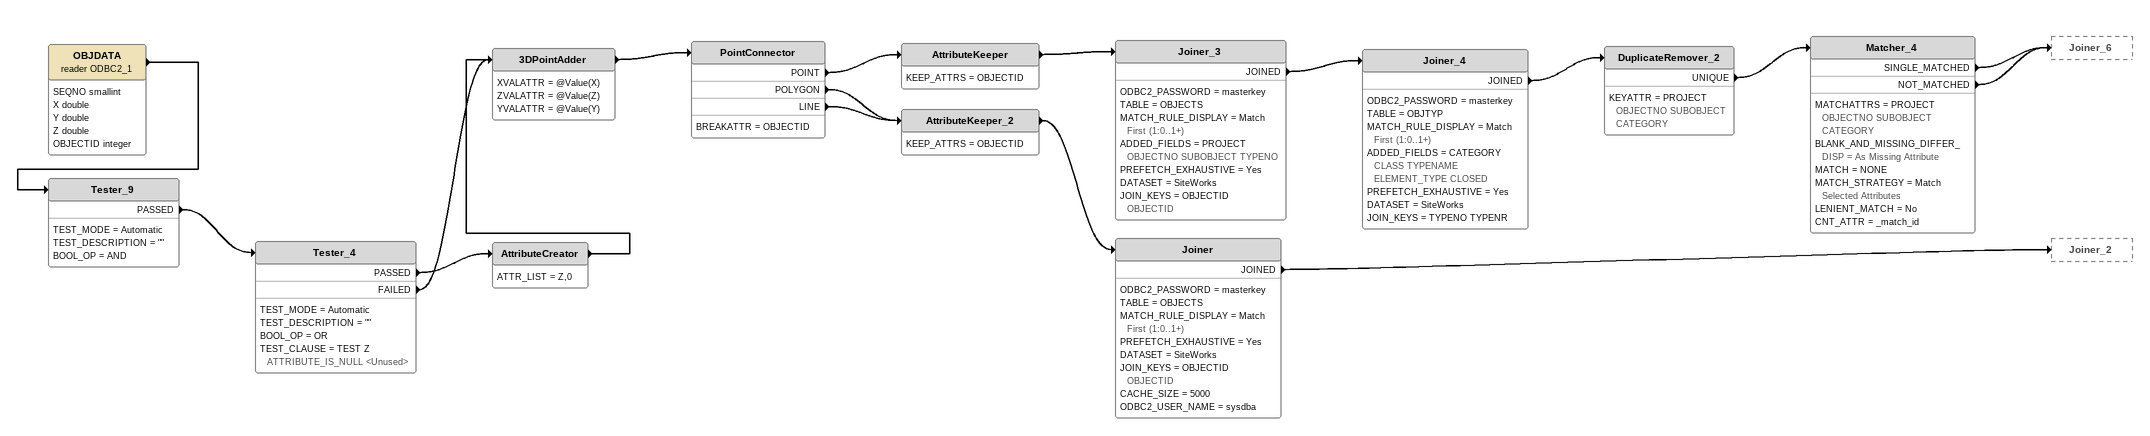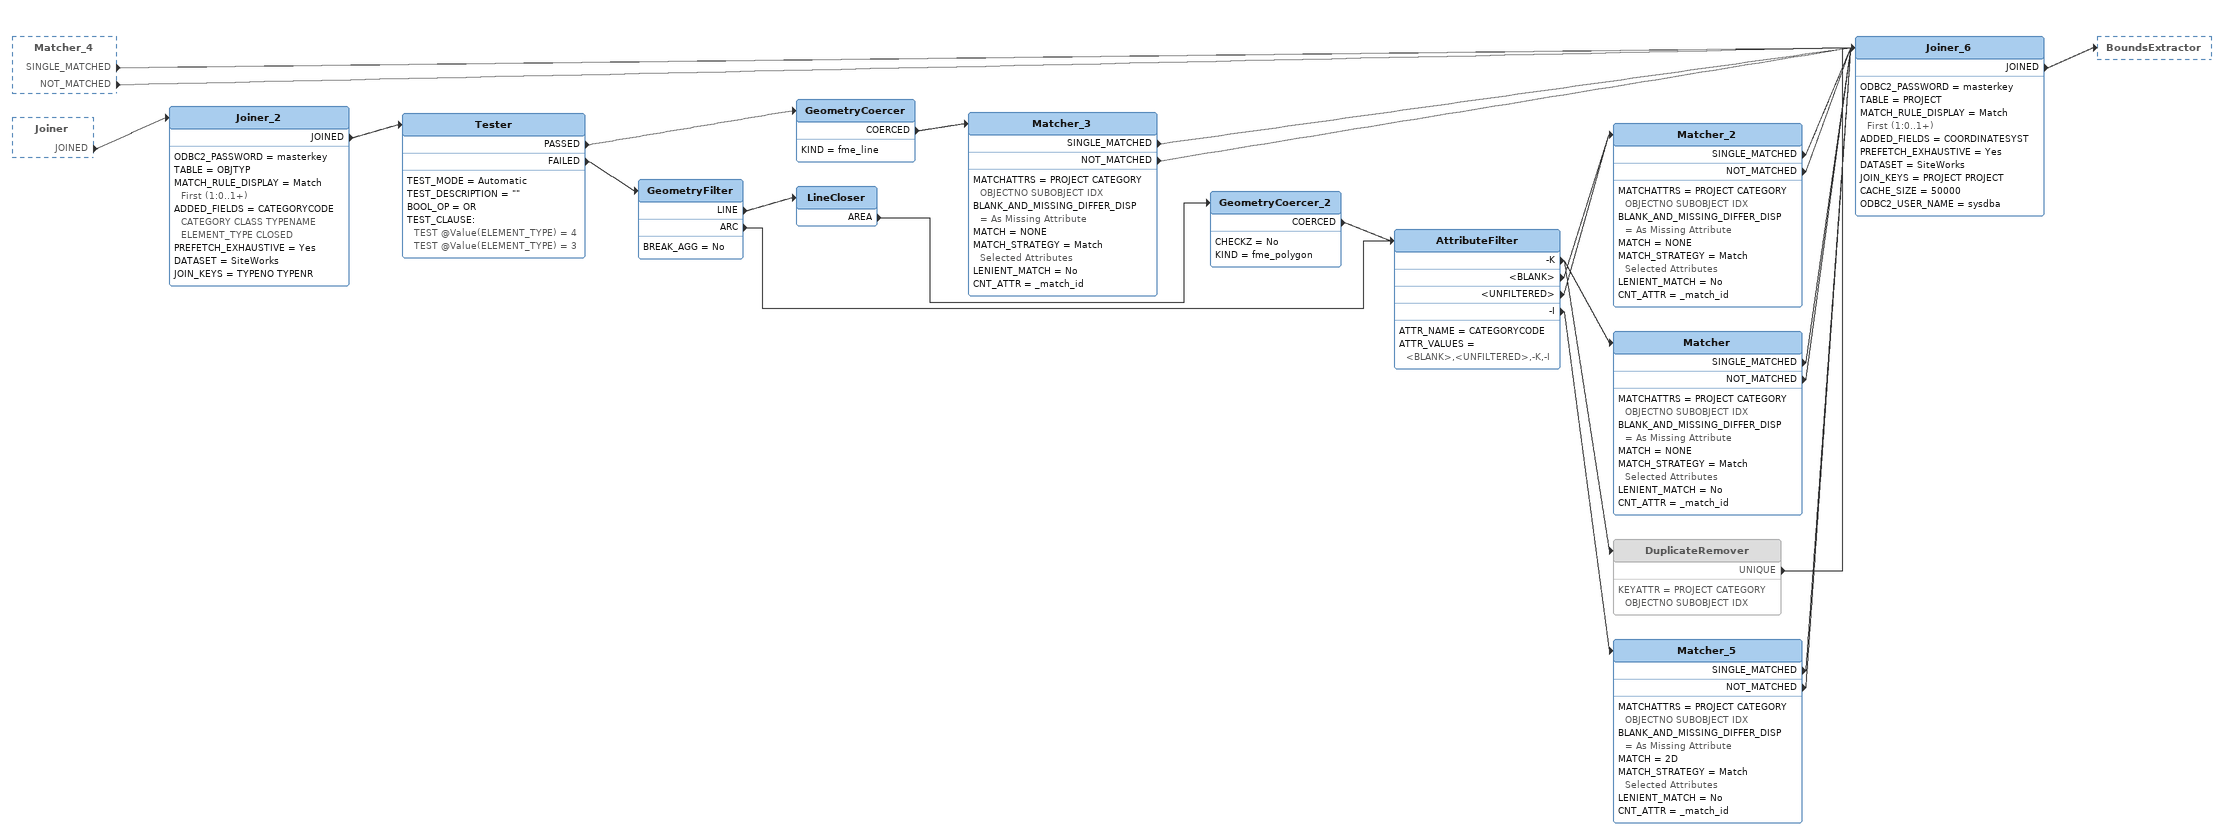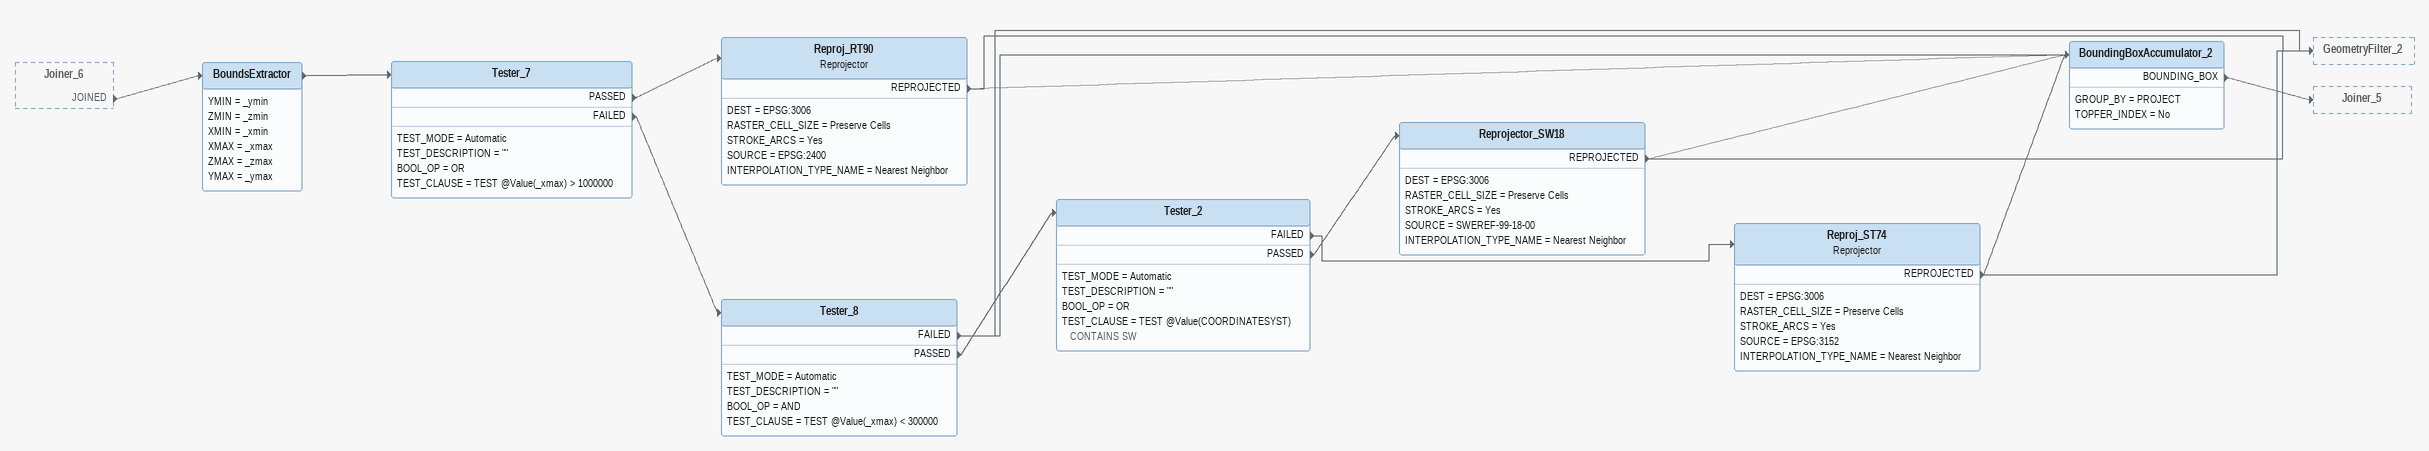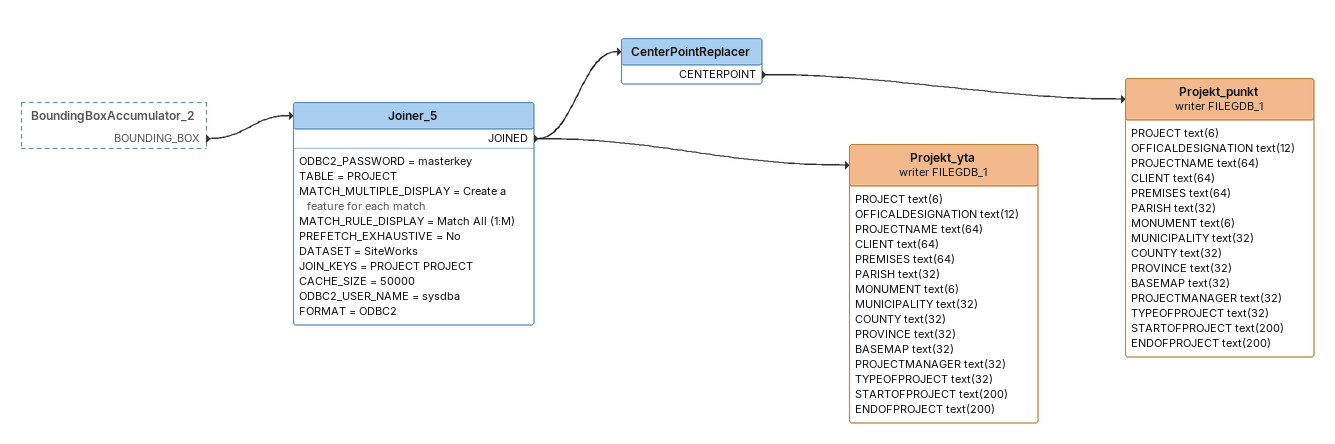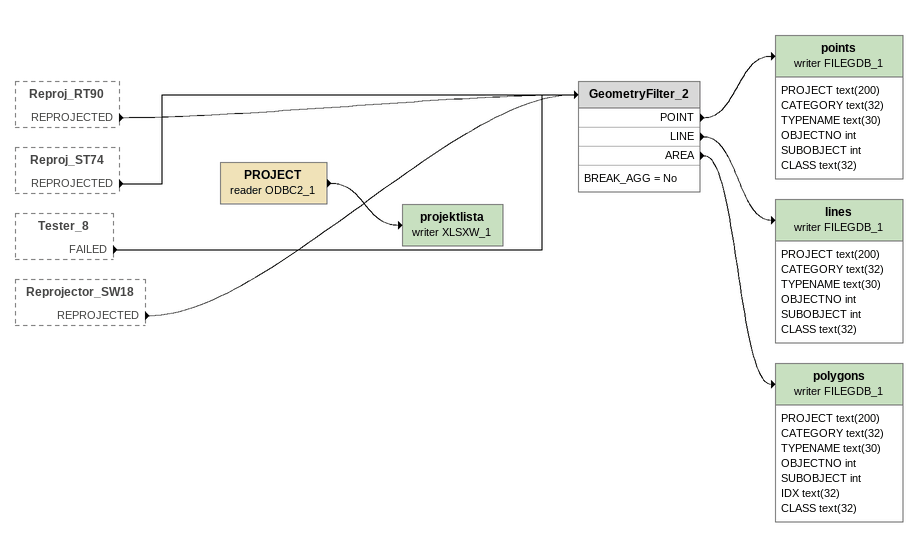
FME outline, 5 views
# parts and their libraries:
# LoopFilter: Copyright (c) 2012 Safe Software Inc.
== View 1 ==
OBJDATA (reader ODBC2_1)
    attributes: SEQNO smallint, X double, Y double, Z double, OBJECTID integer
    -> Tester_9
Tester_9
    TEST_MODE = Automatic
    TEST_DESCRIPTION = ""
    BOOL_OP = AND
    PASSED -> Tester_4
Tester_4
    TEST_MODE = Automatic
    TEST_DESCRIPTION = ""
    BOOL_OP = OR
    TEST_CLAUSE = TEST Z ATTRIBUTE_IS_NULL <Unused>
    PASSED -> AttributeCreator
    FAILED -> 3DPointAdder
AttributeCreator
    ATTR_LIST = Z,0
    -> 3DPointAdder
3DPointAdder
    XVALATTR = @Value(X)
    ZVALATTR = @Value(Z)
    YVALATTR = @Value(Y)
    -> PointConnector
PointConnector
    BREAKATTR = OBJECTID
    POINT -> AttributeKeeper
    POLYGON -> AttributeKeeper_2
    LINE -> AttributeKeeper_2
AttributeKeeper
    KEEP_ATTRS = OBJECTID
    -> Joiner_3
Joiner_3
    ODBC2_PASSWORD = masterkey
    TABLE = OBJECTS
    MATCH_RULE_DISPLAY = Match First (1:0..1+)
    ADDED_FIELDS = PROJECT OBJECTNO SUBOBJECT TYPENO
    PREFETCH_EXHAUSTIVE = Yes
    DATASET = SiteWorks
    JOIN_KEYS = OBJECTID OBJECTID
    JOINED -> Joiner_4
Joiner_4
    ODBC2_PASSWORD = masterkey
    TABLE = OBJTYP
    MATCH_RULE_DISPLAY = Match First (1:0..1+)
    ADDED_FIELDS = CATEGORY CLASS TYPENAME ELEMENT_TYPE CLOSED
    PREFETCH_EXHAUSTIVE = Yes
    DATASET = SiteWorks
    JOIN_KEYS = TYPENO TYPENR
    JOINED -> DuplicateRemover_2
DuplicateRemover_2
    KEYATTR = PROJECT OBJECTNO SUBOBJECT CATEGORY
    UNIQUE -> Matcher_4
Matcher_4
    MATCHATTRS = PROJECT OBJECTNO SUBOBJECT CATEGORY
    BLANK_AND_MISSING_DIFFER_DISP = As Missing Attribute
    MATCH = NONE
    MATCH_STRATEGY = Match Selected Attributes
    LENIENT_MATCH = No
    CNT_ATTR = _match_id
    SINGLE_MATCHED -> Joiner_6
    NOT_MATCHED -> Joiner_6
AttributeKeeper_2
    KEEP_ATTRS = OBJECTID
    -> Joiner
Joiner
    ODBC2_PASSWORD = masterkey
    TABLE = OBJECTS
    MATCH_RULE_DISPLAY = Match First (1:0..1+)
    PREFETCH_EXHAUSTIVE = Yes
    DATASET = SiteWorks
    JOIN_KEYS = OBJECTID OBJECTID
    CACHE_SIZE = 5000
    ODBC2_USER_NAME = sysdba
    JOINED -> Joiner_2

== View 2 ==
Matcher_4 [outside]
    SINGLE_MATCHED -> Joiner_6
    NOT_MATCHED -> Joiner_6
Joiner [outside]
    JOINED -> Joiner_2
Joiner_2
    ODBC2_PASSWORD = masterkey
    TABLE = OBJTYP
    MATCH_RULE_DISPLAY = Match First (1:0..1+)
    ADDED_FIELDS = CATEGORYCODE CATEGORY CLASS TYPENAME ELEMENT_TYPE CLOSED
    PREFETCH_EXHAUSTIVE = Yes
    DATASET = SiteWorks
    JOIN_KEYS = TYPENO TYPENR
    JOINED -> Tester
Tester
    TEST_MODE = Automatic
    TEST_DESCRIPTION = ""
    BOOL_OP = OR
    TEST_CLAUSE:
      TEST @Value(ELEMENT_TYPE) = 4
      TEST @Value(ELEMENT_TYPE) = 3
    PASSED -> GeometryCoercer
    FAILED -> GeometryFilter
GeometryCoercer
    KIND = fme_line
    COERCED -> Matcher_3
Matcher_3
    MATCHATTRS = PROJECT CATEGORY OBJECTNO SUBOBJECT IDX
    BLANK_AND_MISSING_DIFFER_DISP = As Missing Attribute
    MATCH = NONE
    MATCH_STRATEGY = Match Selected Attributes
    LENIENT_MATCH = No
    CNT_ATTR = _match_id
    SINGLE_MATCHED -> Joiner_6
    NOT_MATCHED -> Joiner_6
GeometryFilter
    BREAK_AGG = No
    LINE -> LineCloser
    ARC -> AttributeFilter
LineCloser
    AREA -> GeometryCoercer_2
GeometryCoercer_2
    CHECKZ = No
    KIND = fme_polygon
    COERCED -> AttributeFilter
AttributeFilter
    ATTR_NAME = CATEGORYCODE
    ATTR_VALUES = <BLANK>,<UNFILTERED>,-K,-I
    -K -> DuplicateRemover
    -K -> Matcher
    <BLANK> -> Matcher_2
    <UNFILTERED> -> Matcher_2
    -I -> Matcher_5
Matcher_2
    MATCHATTRS = PROJECT CATEGORY OBJECTNO SUBOBJECT IDX
    BLANK_AND_MISSING_DIFFER_DISP = As Missing Attribute
    MATCH = NONE
    MATCH_STRATEGY = Match Selected Attributes
    LENIENT_MATCH = No
    CNT_ATTR = _match_id
    SINGLE_MATCHED -> Joiner_6
    NOT_MATCHED -> Joiner_6
Matcher
    MATCHATTRS = PROJECT CATEGORY OBJECTNO SUBOBJECT IDX
    BLANK_AND_MISSING_DIFFER_DISP = As Missing Attribute
    MATCH = NONE
    MATCH_STRATEGY = Match Selected Attributes
    LENIENT_MATCH = No
    CNT_ATTR = _match_id
    SINGLE_MATCHED -> Joiner_6
    NOT_MATCHED -> Joiner_6
DuplicateRemover [off]
    KEYATTR = PROJECT CATEGORY OBJECTNO SUBOBJECT IDX
    UNIQUE -> Joiner_6
Matcher_5
    MATCHATTRS = PROJECT CATEGORY OBJECTNO SUBOBJECT IDX
    BLANK_AND_MISSING_DIFFER_DISP = As Missing Attribute
    MATCH = 2D
    MATCH_STRATEGY = Match Selected Attributes
    LENIENT_MATCH = No
    CNT_ATTR = _match_id
    SINGLE_MATCHED -> Joiner_6
    NOT_MATCHED -> Joiner_6
Joiner_6
    ODBC2_PASSWORD = masterkey
    TABLE = PROJECT
    MATCH_RULE_DISPLAY = Match First (1:0..1+)
    ADDED_FIELDS = COORDINATESYST
    PREFETCH_EXHAUSTIVE = Yes
    DATASET = SiteWorks
    JOIN_KEYS = PROJECT PROJECT
    CACHE_SIZE = 50000
    ODBC2_USER_NAME = sysdba
    JOINED -> BoundsExtractor

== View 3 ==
Joiner_6 [outside]
    JOINED -> BoundsExtractor
BoundsExtractor
    YMIN = _ymin
    ZMIN = _zmin
    XMIN = _xmin
    XMAX = _xmax
    ZMAX = _zmax
    YMAX = _ymax
    -> Tester_7
Tester_7
    TEST_MODE = Automatic
    TEST_DESCRIPTION = ""
    BOOL_OP = OR
    TEST_CLAUSE = TEST @Value(_xmax) > 1000000
    PASSED -> Reproj_RT90
    FAILED -> Tester_8
Reproj_RT90: Reprojector
    DEST = EPSG:3006
    RASTER_CELL_SIZE = Preserve Cells
    STROKE_ARCS = Yes
    SOURCE = EPSG:2400
    INTERPOLATION_TYPE_NAME = Nearest Neighbor
    REPROJECTED -> GeometryFilter_2
    REPROJECTED -> BoundingBoxAccumulator_2
Tester_8
    TEST_MODE = Automatic
    TEST_DESCRIPTION = ""
    BOOL_OP = AND
    TEST_CLAUSE = TEST @Value(_xmax) < 300000
    FAILED -> GeometryFilter_2
    FAILED -> BoundingBoxAccumulator_2
    PASSED -> Tester_2
Tester_2
    TEST_MODE = Automatic
    TEST_DESCRIPTION = ""
    BOOL_OP = OR
    TEST_CLAUSE = TEST @Value(COORDINATESYST) CONTAINS SW
    FAILED -> Reproj_ST74
    PASSED -> Reprojector_SW18
Reprojector_SW18
    DEST = EPSG:3006
    RASTER_CELL_SIZE = Preserve Cells
    STROKE_ARCS = Yes
    SOURCE = SWEREF-99-18-00
    INTERPOLATION_TYPE_NAME = Nearest Neighbor
    REPROJECTED -> GeometryFilter_2
    REPROJECTED -> BoundingBoxAccumulator_2
Reproj_ST74: Reprojector
    DEST = EPSG:3006
    RASTER_CELL_SIZE = Preserve Cells
    STROKE_ARCS = Yes
    SOURCE = EPSG:3152
    INTERPOLATION_TYPE_NAME = Nearest Neighbor
    REPROJECTED -> GeometryFilter_2
    REPROJECTED -> BoundingBoxAccumulator_2
BoundingBoxAccumulator_2
    GROUP_BY = PROJECT
    TOPFER_INDEX = No
    BOUNDING_BOX -> Joiner_5

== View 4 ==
BoundingBoxAccumulator_2 [outside]
    BOUNDING_BOX -> Joiner_5
Joiner_5
    ODBC2_PASSWORD = masterkey
    TABLE = PROJECT
    MATCH_MULTIPLE_DISPLAY = Create a feature for each match
    MATCH_RULE_DISPLAY = Match All (1:M)
    PREFETCH_EXHAUSTIVE = No
    DATASET = SiteWorks
    JOIN_KEYS = PROJECT PROJECT
    CACHE_SIZE = 50000
    ODBC2_USER_NAME = sysdba
    FORMAT = ODBC2
    JOINED -> CenterPointReplacer
    JOINED -> Projekt_yta (writer FILEGDB_1)
CenterPointReplacer
    CENTERPOINT -> Projekt_punkt (writer FILEGDB_1)
Projekt_punkt (writer FILEGDB_1)
    attributes: PROJECT text(6), OFFICALDESIGNATION text(12), PROJECTNAME text(64), CLIENT text(64), PREMISES text(64), PARISH text(32), MONUMENT text(6), MUNICIPALITY text(32), COUNTY text(32), PROVINCE text(32), BASEMAP text(32), PROJECTMANAGER text(32), TYPEOFPROJECT text(32), STARTOFPROJECT text(200), ENDOFPROJECT text(200)
Projekt_yta (writer FILEGDB_1)
    attributes: PROJECT text(6), OFFICALDESIGNATION text(12), PROJECTNAME text(64), CLIENT text(64), PREMISES text(64), PARISH text(32), MONUMENT text(6), MUNICIPALITY text(32), COUNTY text(32), PROVINCE text(32), BASEMAP text(32), PROJECTMANAGER text(32), TYPEOFPROJECT text(32), STARTOFPROJECT text(200), ENDOFPROJECT text(200)

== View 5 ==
Reproj_RT90 [outside]
    REPROJECTED -> GeometryFilter_2
Reproj_ST74 [outside]
    REPROJECTED -> GeometryFilter_2
Tester_8 [outside]
    FAILED -> GeometryFilter_2
Reprojector_SW18 [outside]
    REPROJECTED -> GeometryFilter_2
GeometryFilter_2
    BREAK_AGG = No
    POINT -> points (writer FILEGDB_1)
    LINE -> lines (writer FILEGDB_1)
    AREA -> polygons (writer FILEGDB_1)
points (writer FILEGDB_1)
    attributes: PROJECT text(200), CATEGORY text(32), TYPENAME text(30), OBJECTNO int, SUBOBJECT int, CLASS text(32)
lines (writer FILEGDB_1)
    attributes: PROJECT text(200), CATEGORY text(32), TYPENAME text(30), OBJECTNO int, SUBOBJECT int, CLASS text(32)
polygons (writer FILEGDB_1)
    attributes: PROJECT text(200), CATEGORY text(32), TYPENAME text(30), OBJECTNO int, SUBOBJECT int, IDX text(32), CLASS text(32)
PROJECT (reader ODBC2_1)
    -> projektlista (writer XLSXW_1)
projektlista (writer XLSXW_1)
